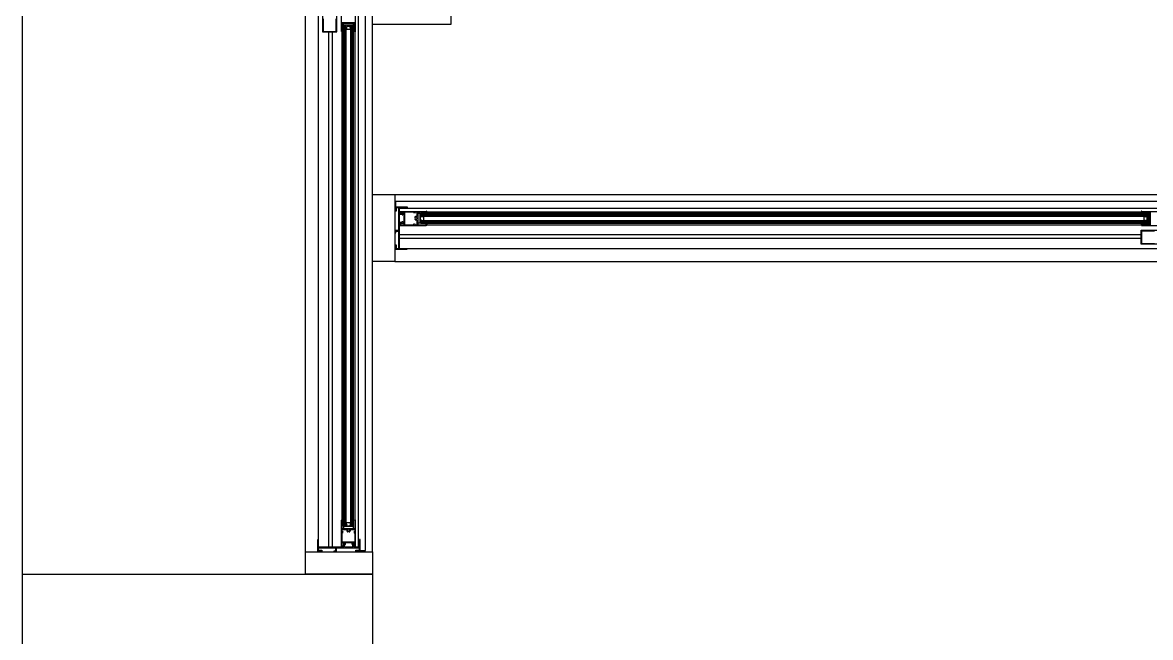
# Model space of a CAD drawing. Header units: millimetres. Extents: x 7649 to 34105, y 3983 to 25377.
# Drawn here: x 7649 to 10171, y 13235 to 14609 of the extents above; entities that cross this region are included whole.
import ezdxf

# ---------------------------------------------------------------- set-up
doc = ezdxf.new("R2010")
doc.units = ezdxf.units.MM

msp = doc.modelspace()

# ---------------------------------------------------------------- linework, layer by layer
at = {"layer": 'GEOMETRY', "color": 7}
for p, q in [((7649.45694, 5374.92222), (7649.45694, 25376.89306)), ((8606.71944, 19536.48056), (8606.71944, 14604.64722)), ((8281.81111, 13426.72222), (8281.81111, 15810.61806)), ((8310.91528, 13437.30556), (8310.91528, 15800.03472)), ((8400.87361, 13437.30556), (8400.87361, 15800.03472)), ((8416.21944, 13429.36806), (8416.21944, 15807.97222)), ((8431.56528, 13426.72222), (8431.56528, 15810.61806)), ((8320.44028, 14646.98056), (8320.44028, 14588.24306)), ((8352.19028, 14588.24306), (8352.19028, 14646.98056)), ((8362.24444, 14589.30139), (8362.24444, 14648.03889)), ((8393.99444, 14589.30139), (8393.99444, 14648.03889)), ((8322.02778, 14589.30139), (8322.02778, 14617.34722)), ((8350.60278, 14589.30139), (8350.60278, 14617.34722)), ((8392.40694, 14608.35139), (8363.83194, 14608.35139)), ((8363.83194, 14608.35139), (8363.83194, 14589.83056)), ((8367.00694, 14603.58889), (8367.00694, 14607.82222)), ((8367.00694, 14607.82222), (8389.23194, 14607.82222)), ((8389.23194, 14603.58889), (8367.00694, 14603.58889)), ((8367.00694, 13483.87222), (8367.00694, 14602.53056)), ((8367.00694, 14602.53056), (8373.35694, 14602.53056)), ((8368.06528, 13483.87222), (8368.06528, 14602.53056)), ((8369.12361, 13483.87222), (8369.12361, 14602.53056)), ((8370.18194, 13483.87222), (8370.18194, 14602.53056)), ((8371.24028, 13483.87222), (8371.24028, 14602.53056)), ((8372.29861, 13483.87222), (8372.29861, 14602.53056)), ((8373.35694, 13483.87222), (8373.35694, 14602.53056)), ((8373.88611, 14597.76806), (8374.94444, 14601.47222)), ((8374.94444, 14601.47222), (8381.82361, 14601.47222)), ((8381.82361, 14597.76806), (8382.88194, 14601.47222)), ((8383.41111, 13483.87222), (8383.41111, 14602.53056)), ((8383.41111, 14602.53056), (8389.23194, 14602.53056)), ((8384.46944, 13483.87222), (8384.46944, 14602.53056)), ((8384.99861, 13483.87222), (8384.99861, 14602.53056)), ((8386.05694, 13483.87222), (8386.05694, 14602.53056)), ((8387.11528, 13483.87222), (8387.11528, 14602.53056)), ((8388.17361, 13483.87222), (8388.17361, 14602.53056)), ((8389.23194, 14603.58889), (8389.23194, 14607.82222)), ((8389.23194, 13483.87222), (8389.23194, 14602.53056)), ((8392.40694, 14589.83056), (8392.40694, 14608.35139)), ((8606.71944, 14604.64722), (8431.56528, 14604.64722)), ((8320.44028, 14588.24306), (8352.19028, 14588.24306)), ((8322.02778, 14589.30139), (8350.60278, 14589.30139)), ((8334.19861, 13437.30556), (8334.19861, 14588.24306)), ((8342.13611, 13437.30556), (8342.13611, 14588.24306)), ((8362.77361, 14589.56597), (8362.78086, 14589.45826)), ((8362.78086, 14589.45826), (8362.80196, 14589.35496)), ((8362.80196, 14589.35496), (8362.83599, 14589.25701)), ((8362.83599, 14589.25701), (8362.88198, 14589.16535)), ((8362.88198, 14589.16535), (8362.939, 14589.08093)), ((8362.939, 14589.08093), (8363.00609, 14589.00471)), ((8363.00609, 14589.00471), (8363.08232, 14588.93761)), ((8363.08232, 14588.93761), (8363.16674, 14588.88059)), ((8363.16674, 14588.88059), (8363.2584, 14588.8346)), ((8363.2584, 14588.8346), (8363.35635, 14588.80058)), ((8364.89028, 14588.24306), (8363.30278, 14588.24306)), ((8363.35635, 14588.80058), (8363.45965, 14588.77947)), ((8363.45965, 14588.77947), (8363.56736, 14588.77222)), ((8363.83194, 14589.83056), (8364.89028, 14589.83056)), ((8363.83194, 13498.15972), (8363.83194, 14588.24306)), ((8364.89028, 14589.83056), (8364.89028, 14588.24306)), ((8373.88611, 14597.76806), (8373.88611, 14594.59306)), ((8373.88611, 14594.59306), (8382.88194, 14594.59306)), ((8382.88194, 14594.59306), (8382.88194, 14597.76806)), ((8391.34861, 14588.24306), (8391.34861, 14589.83056)), ((8391.34861, 14589.83056), (8392.40694, 14589.83056)), ((8392.93611, 14588.24306), (8391.34861, 14588.24306)), ((8392.93611, 13498.15972), (8392.93611, 14588.24306)), ((8393.20069, 14588.77222), (8393.3084, 14588.77947)), ((8393.3084, 14588.77947), (8393.41171, 14588.80058)), ((8393.41171, 14588.80058), (8393.50966, 14588.8346)), ((8393.50966, 14588.8346), (8393.60132, 14588.88059)), ((8393.60132, 14588.88059), (8393.68573, 14588.93761)), ((8393.68573, 14588.93761), (8393.76196, 14589.00471)), ((8393.76196, 14589.00471), (8393.82906, 14589.08093)), ((8393.82906, 14589.08093), (8393.88607, 14589.16535)), ((8393.88607, 14589.16535), (8393.93207, 14589.25701)), ((8393.93207, 14589.25701), (8393.96609, 14589.35496)), ((8393.96609, 14589.35496), (8393.9872, 14589.45826)), ((8393.9872, 14589.45826), (8393.99444, 14589.56597)), ((8481.83611, 14225.23472), (11880.67361, 14225.23472)), ((8483.95278, 14197.71806), (8483.95278, 14209.88889)), ((8483.95278, 14209.88889), (11878.02778, 14209.88889)), ((8483.95278, 14197.71806), (8509.35278, 14197.71806)), ((8483.95278, 14189.78056), (8483.95278, 14197.71806)), ((8509.35278, 14197.71806), (8509.35278, 14196.13056)), ((8481.83611, 14189.78056), (8481.83611, 14188.19306)), ((8481.83611, 14189.78056), (8483.95278, 14189.78056)), ((8481.83611, 14188.19306), (8485.54028, 14188.19306)), ((8485.54028, 14188.19306), (8485.54028, 14196.13056)), ((8485.54028, 14196.13056), (8490.83194, 14196.13056)), ((8490.83194, 14144.27222), (8490.83194, 14196.13056)), ((8492.41944, 14182.90139), (8492.41944, 14196.13056)), ((8492.41944, 14196.13056), (8509.35278, 14196.13056)), ((8492.41944, 14194.54306), (11870.09028, 14194.54306)), ((8492.41944, 14182.90139), (8502.47361, 14182.90139)), ((8492.41944, 14181.31389), (8498.24028, 14181.31389)), ((8492.41944, 14162.79306), (8492.41944, 14181.31389)), ((8492.94861, 14183.95972), (8492.94861, 14187.13472)), ((8492.94861, 14187.13472), (8552.21528, 14187.13472)), ((8494.53611, 14183.95972), (8492.94861, 14183.95972)), ((8494.53611, 14185.54722), (8494.53611, 14183.95972)), ((8494.53611, 14185.54722), (8502.47361, 14185.54722)), ((8498.24028, 14181.31389), (8498.24028, 14179.19722)), ((8498.24028, 14179.19722), (8499.82778, 14179.19722)), ((8499.82778, 14181.31389), (8502.47361, 14181.31389)), ((8499.82778, 14179.19722), (8499.82778, 14181.31389)), ((8502.47361, 14157.50139), (8502.47361, 14185.54722)), ((8502.47361, 14181.31389), (8502.47361, 14182.90139)), ((8522.58194, 14185.54722), (8504.06111, 14185.54722)), ((8504.06111, 14157.50139), (8504.06111, 14185.54722)), ((8524.69861, 14185.54722), (8522.58194, 14185.54722)), ((8524.69861, 14182.90139), (8524.69861, 14185.54722)), ((8527.34444, 14185.54722), (8525.75694, 14182.90139)), ((8526.29622, 14173.76783), (8526.28658, 14173.66966)), ((8526.28658, 14173.66966), (8526.28915, 14173.57134)), ((8526.28915, 14173.57134), (8526.3038, 14173.47407)), ((8526.31814, 14173.86465), (8526.29622, 14173.76783)), ((8526.3038, 14173.47407), (8526.33044, 14173.37907)), ((8526.35246, 14173.95892), (8526.31814, 14173.86465)), ((8526.33044, 14173.37907), (8526.36896, 14173.28752)), ((8526.39929, 14174.04944), (8526.35246, 14173.95892)), ((8526.36896, 14173.28752), (8526.41927, 14173.20064)), ((8526.45871, 14174.135), (8526.39929, 14174.04944)), ((8526.41927, 14173.20064), (8526.48126, 14173.11962)), ((8526.48126, 14173.11962), (8526.55483, 14173.04566)), ((8526.55483, 14173.04566), (8526.63723, 14172.98207)), ((8526.81725, 14174.75378), (8526.62097, 14174.52568)), ((8526.63723, 14172.98207), (8526.72525, 14172.9308)), ((8526.72525, 14172.9308), (8526.81768, 14172.89179)), ((8527.02863, 14174.96489), (8526.81725, 14174.75378)), ((8526.81768, 14172.89179), (8526.91329, 14172.86502)), ((8526.91329, 14172.86502), (8527.01089, 14172.85044)), ((8527.01089, 14172.85044), (8527.10925, 14172.848)), ((8527.25397, 14175.15847), (8527.02863, 14174.96489)), ((8527.10925, 14172.848), (8527.20718, 14172.85766)), ((8527.20718, 14172.85766), (8527.30345, 14172.87938)), ((8527.49216, 14175.33397), (8527.25397, 14175.15847)), ((8527.30345, 14172.87938), (8527.39686, 14172.91311)), ((8531.57778, 14185.54722), (8527.34444, 14185.54722)), ((8527.34444, 14172.84722), (8527.87361, 14172.84722)), ((8527.39686, 14172.91311), (8527.48619, 14172.95881)), ((8527.48619, 14172.95881), (8527.57023, 14173.01645)), ((8527.74208, 14175.49085), (8527.49216, 14175.33397)), ((8527.57023, 14173.01645), (8527.64778, 14173.08597)), ((8528.00261, 14175.62858), (8527.74208, 14175.49085)), ((8528.27262, 14175.7466), (8528.00261, 14175.62858)), ((8528.55099, 14175.84438), (8528.27262, 14175.7466)), ((8528.52336, 14174.10879), (8528.30666, 14173.9655)), ((8528.75087, 14174.22603), (8528.52336, 14174.10879)), ((8528.83661, 14175.92137), (8528.55099, 14175.84438)), ((8528.98701, 14174.31722), (8528.75087, 14174.22603)), ((8529.12835, 14175.97704), (8528.83661, 14175.92137)), ((8529.22964, 14174.38236), (8528.98701, 14174.31722)), ((8529.42508, 14176.01084), (8529.12835, 14175.97704)), ((8529.47659, 14174.42144), (8529.22964, 14174.38236)), ((8529.72569, 14176.02222), (8529.42508, 14176.01084)), ((8529.72569, 14174.43446), (8529.47659, 14174.42144)), ((8529.863, 14176.01986), (8529.72569, 14176.02222)), ((8529.9748, 14174.42144), (8529.72569, 14174.43446)), ((8529.99994, 14176.01278), (8529.863, 14176.01986)), ((8530.22175, 14174.38236), (8529.9748, 14174.42144)), ((8530.13637, 14176.001), (8529.99994, 14176.01278)), ((8530.27218, 14175.98456), (8530.13637, 14176.001)), ((8530.46438, 14174.31722), (8530.22175, 14174.38236)), ((8530.40726, 14175.96346), (8530.27218, 14175.98456)), ((8530.54147, 14175.93773), (8530.40726, 14175.96346)), ((8530.70052, 14174.22603), (8530.46438, 14174.31722)), ((8530.67471, 14175.9074), (8530.54147, 14175.93773)), ((8530.80684, 14175.87248), (8530.67471, 14175.9074)), ((8530.92803, 14174.10879), (8530.70052, 14174.22603)), ((8530.93776, 14175.83299), (8530.80684, 14175.87248)), ((8531.14473, 14173.9655), (8530.92803, 14174.10879)), ((8531.06733, 14175.78896), (8530.93776, 14175.83299)), ((8531.19545, 14175.74041), (8531.06733, 14175.78896)), ((8531.32198, 14175.68736), (8531.19545, 14175.74041)), ((8531.57778, 14175.49306), (8531.57778, 14185.54722)), ((8531.78113, 14173.2558), (8531.63772, 14173.47251)), ((8531.89847, 14173.0283), (8531.78113, 14173.2558)), ((8531.98974, 14172.79215), (8531.89847, 14173.0283)), ((8532.05492, 14172.54953), (8531.98974, 14172.79215)), ((8532.09404, 14172.30258), (8532.05492, 14172.54953)), ((8532.10707, 14172.05347), (8532.09404, 14172.30258)), ((8551.68611, 14185.54722), (8533.16528, 14185.54722)), ((8533.16528, 14185.54722), (8533.16528, 14157.50139)), ((8533.69444, 14160.67639), (8533.69444, 14182.90139)), ((8533.69444, 14182.90139), (8537.39861, 14182.90139)), ((8537.39861, 14182.90139), (8537.39861, 14160.67639)), ((8538.98611, 14176.55139), (8538.98611, 14182.90139)), ((8538.98611, 14182.90139), (10165.11528, 14182.90139)), ((8538.98611, 14181.84306), (10165.11528, 14181.84306)), ((8538.98611, 14180.78472), (10165.11528, 14180.78472)), ((8538.98611, 14179.72639), (10165.11528, 14179.72639)), ((8538.98611, 14178.66806), (10165.11528, 14178.66806)), ((8538.98611, 14177.60972), (10165.11528, 14177.60972)), ((8538.98611, 14176.55139), (10165.11528, 14176.55139)), ((8539.51528, 14174.96389), (8543.21944, 14176.02222)), ((8539.51528, 14168.08472), (8539.51528, 14174.96389)), ((8543.21944, 14176.02222), (8546.39444, 14176.02222)), ((8546.39444, 14167.02639), (8546.39444, 14176.02222)), ((8551.68611, 14185.01806), (8551.68611, 14185.54722)), ((8553.27361, 14185.01806), (8551.68611, 14185.01806)), ((8552.58754, 14187.65664), (8552.47986, 14187.66389)), ((8552.69082, 14187.63552), (8552.58754, 14187.65664)), ((8552.78876, 14187.60149), (8552.69082, 14187.63552)), ((8552.88041, 14187.55548), (8552.78876, 14187.60149)), ((8552.96483, 14187.49845), (8552.88041, 14187.55548)), ((8553.04107, 14187.43135), (8552.96483, 14187.49845)), ((8553.10818, 14187.35511), (8553.04107, 14187.43135)), ((8553.16521, 14187.27069), (8553.10818, 14187.35511)), ((8553.21121, 14187.17904), (8553.16521, 14187.27069)), ((8553.24525, 14187.08109), (8553.21121, 14187.17904)), ((8553.26636, 14186.97781), (8553.24525, 14187.08109)), ((8553.27361, 14186.87014), (8553.26636, 14186.97781)), ((8553.27361, 14186.60556), (8553.27361, 14185.01806)), ((8553.27361, 14186.07639), (10150.82778, 14186.07639)), ((10150.83503, 14186.97781), (10150.82778, 14186.87014)), ((10150.82778, 14186.60556), (10150.82778, 14185.01806)), ((10150.82778, 14185.01806), (10151.88611, 14185.01806)), ((10150.85614, 14187.08109), (10150.83503, 14186.97781)), ((10150.89018, 14187.17904), (10150.85614, 14187.08109)), ((10150.93618, 14187.27069), (10150.89018, 14187.17904)), ((10150.99321, 14187.35511), (10150.93618, 14187.27069)), ((10151.06032, 14187.43135), (10150.99321, 14187.35511)), ((10151.13656, 14187.49845), (10151.06032, 14187.43135)), ((10151.22098, 14187.55548), (10151.13656, 14187.49845)), ((10151.31263, 14187.60149), (10151.22098, 14187.55548)), ((10151.41057, 14187.63552), (10151.31263, 14187.60149)), ((10151.35694, 14187.13472), (10210.62361, 14187.13472)), ((10151.51385, 14187.65664), (10151.41057, 14187.63552)), ((10151.62153, 14187.66389), (10151.51385, 14187.65664)), ((10151.88611, 14185.01806), (10151.88611, 14185.54722)), ((10151.88611, 14185.54722), (10170.40694, 14185.54722)), ((10157.17778, 14167.02639), (10157.17778, 14176.02222)), ((10157.17778, 14176.02222), (10160.35278, 14176.02222)), ((10160.35278, 14174.96389), (10164.05694, 14176.02222)), ((10164.05694, 14168.08472), (10164.05694, 14174.96389)), ((10165.11528, 14176.55139), (10165.11528, 14182.90139)), ((10166.17361, 14182.90139), (10166.17361, 14160.67639)), ((10166.17361, 14182.90139), (10169.87778, 14182.90139)), ((10169.87778, 14160.67639), (10169.87778, 14182.90139)), ((10170.40694, 14185.54722), (10170.40694, 14157.50139)), ((8492.41944, 14162.79306), (8498.24028, 14162.79306)), ((8492.41944, 14161.20556), (8502.47361, 14161.20556)), ((8492.41944, 14104.05556), (8492.41944, 14161.20556)), ((8492.94861, 14155.91389), (8492.94861, 14159.08889)), ((8492.94861, 14159.08889), (8494.53611, 14159.08889)), ((8492.94861, 14155.91389), (8552.21528, 14155.91389)), ((8494.53611, 14159.08889), (8494.53611, 14157.50139)), ((8494.53611, 14157.50139), (8502.47361, 14157.50139)), ((8498.24028, 14164.90972), (8499.82778, 14164.90972)), ((8498.24028, 14162.79306), (8498.24028, 14164.90972)), ((8499.82778, 14162.79306), (8499.82778, 14164.90972)), ((8499.82778, 14162.79306), (8502.47361, 14162.79306)), ((8502.47361, 14161.20556), (8502.47361, 14162.79306)), ((8504.06111, 14157.50139), (8522.58194, 14157.50139)), ((8522.58194, 14157.50139), (8522.58194, 14158.03056)), ((8522.58194, 14158.03056), (8524.69861, 14158.03056)), ((8524.69861, 14158.03056), (8524.69861, 14160.14722)), ((8525.75694, 14160.14722), (8527.34444, 14157.50139)), ((8526.2881, 14169.99476), (8526.28615, 14169.9214)), ((8526.28615, 14169.9214), (8526.29096, 14169.84831)), ((8526.29688, 14170.06789), (8526.2881, 14169.99476)), ((8526.29096, 14169.84831), (8526.30247, 14169.77597)), ((8526.31252, 14170.14029), (8526.29688, 14170.06789)), ((8526.30247, 14169.77597), (8526.32064, 14169.70488)), ((8526.3351, 14170.21148), (8526.31252, 14170.14029)), ((8526.32064, 14169.70488), (8526.3454, 14169.63552)), ((8526.36466, 14170.28097), (8526.3351, 14170.21148)), ((8526.3454, 14169.63552), (8526.3767, 14169.56839)), ((8526.4007, 14170.34757), (8526.36466, 14170.28097)), ((8526.3767, 14169.56839), (8526.41449, 14169.50398)), ((8526.4424, 14170.40973), (8526.4007, 14170.34757)), ((8526.41449, 14169.50398), (8526.45871, 14169.44278)), ((8526.48935, 14170.4672), (8526.4424, 14170.40973)), ((8526.54113, 14170.51972), (8526.48935, 14170.4672)), ((8526.59733, 14170.56702), (8526.54113, 14170.51972)), ((8526.65754, 14170.60886), (8526.59733, 14170.56702)), ((8526.62097, 14169.58127), (8526.91777, 14169.24866)), ((8526.72134, 14170.64497), (8526.65754, 14170.60886)), ((8526.78833, 14170.67509), (8526.72134, 14170.64497)), ((8526.85809, 14170.69897), (8526.78833, 14170.67509)), ((8526.93021, 14170.71634), (8526.85809, 14170.69897)), ((8526.91777, 14169.24866), (8527.24445, 14168.95578)), ((8527.00427, 14170.72696), (8526.93021, 14170.71634)), ((8527.07986, 14170.73056), (8527.00427, 14170.72696)), ((8527.13313, 14170.72878), (8527.07986, 14170.73056)), ((8527.18584, 14170.72349), (8527.13313, 14170.72878)), ((8527.23785, 14170.71476), (8527.18584, 14170.72349)), ((8527.289, 14170.70265), (8527.23785, 14170.71476)), ((8527.24445, 14168.95578), (8527.59721, 14168.70358)), ((8527.33912, 14170.68722), (8527.289, 14170.70265)), ((8527.38805, 14170.66854), (8527.33912, 14170.68722)), ((8527.34444, 14170.20139), (8527.87361, 14170.20139)), ((8527.34444, 14157.50139), (8531.57778, 14157.50139)), ((8527.43563, 14170.64668), (8527.38805, 14170.66854)), ((8527.48171, 14170.62169), (8527.43563, 14170.64668)), ((8527.52613, 14170.59365), (8527.48171, 14170.62169)), ((8527.56872, 14170.56261), (8527.52613, 14170.59365)), ((8527.60932, 14170.52864), (8527.56872, 14170.56261)), ((8527.59721, 14168.70358), (8527.97228, 14168.49301)), ((8527.64778, 14170.49181), (8527.60932, 14170.52864)), ((8527.87361, 14170.20139), (8527.87361, 14169.67222)), ((8527.97228, 14168.49301), (8528.36587, 14168.32499)), ((8528.30666, 14170.14144), (8528.52336, 14169.99815)), ((8528.36587, 14168.32499), (8528.7742, 14168.20048)), ((8528.52336, 14169.99815), (8528.75087, 14169.88091)), ((8528.75087, 14169.88091), (8528.98701, 14169.78972)), ((8528.7742, 14168.20048), (8529.1935, 14168.12041)), ((8528.98701, 14169.78972), (8529.22964, 14169.72459)), ((8529.1935, 14168.12041), (8529.61997, 14168.08572)), ((8529.22964, 14169.72459), (8529.47659, 14169.68551)), ((8529.47659, 14169.68551), (8529.72569, 14169.67248)), ((8529.61997, 14168.08572), (8530.04984, 14168.09735)), ((8529.72569, 14169.67248), (8529.9748, 14169.68551)), ((8529.9748, 14169.68551), (8530.22175, 14169.72459)), ((8530.04984, 14168.09735), (8530.47931, 14168.15625)), ((8530.22175, 14169.72459), (8530.46438, 14169.78972)), ((8530.46438, 14169.78972), (8530.70052, 14169.88091)), ((8530.47931, 14168.15625), (8530.90462, 14168.26334)), ((8530.51944, 14169.67222), (8530.51944, 14170.20139)), ((8530.70052, 14169.88091), (8530.92803, 14169.99815)), ((8530.90462, 14168.26334), (8531.32198, 14168.41958)), ((8530.92803, 14169.99815), (8531.14473, 14170.14144)), ((8531.57778, 14157.50139), (8531.57778, 14167.55556)), ((8531.63772, 14170.63444), (8531.78113, 14170.85114)), ((8531.78113, 14170.85114), (8531.89847, 14171.07864)), ((8531.89847, 14171.07864), (8531.98974, 14171.31479)), ((8531.98974, 14171.31479), (8532.05492, 14171.55742)), ((8532.05492, 14171.55742), (8532.09404, 14171.80436)), ((8532.09404, 14171.80436), (8532.10707, 14172.05347)), ((8533.16528, 14157.50139), (8551.68611, 14157.50139)), ((8537.39861, 14160.67639), (8533.69444, 14160.67639)), ((8538.98611, 14160.67639), (8538.98611, 14166.49722)), ((8538.98611, 14166.49722), (10165.11528, 14166.49722)), ((8538.98611, 14165.43889), (10165.11528, 14165.43889)), ((8538.98611, 14164.38056), (10165.11528, 14164.38056)), ((8538.98611, 14163.85139), (10165.11528, 14163.85139)), ((8538.98611, 14162.79306), (10165.11528, 14162.79306)), ((8538.98611, 14161.73472), (10165.11528, 14161.73472)), ((8538.98611, 14160.67639), (10165.11528, 14160.67639)), ((8539.51528, 14167.02639), (8543.21944, 14168.08472)), ((8543.21944, 14167.02639), (8546.39444, 14167.02639)), ((8551.68611, 14157.50139), (8551.68611, 14158.55972)), ((8551.68611, 14158.55972), (8553.27361, 14158.55972)), ((8552.47986, 14156.44306), (8552.58754, 14156.4503)), ((8552.58754, 14156.4503), (8552.69082, 14156.47142)), ((8552.69082, 14156.47142), (8552.78876, 14156.50546)), ((8552.78876, 14156.50546), (8552.88041, 14156.55146)), ((8552.88041, 14156.55146), (8552.96483, 14156.60849)), ((8552.96483, 14156.60849), (8553.04107, 14156.6756)), ((8553.04107, 14156.6756), (8553.10818, 14156.75184)), ((8553.10818, 14156.75184), (8553.16521, 14156.83626)), ((8553.16521, 14156.83626), (8553.21121, 14156.92791)), ((8553.21121, 14156.92791), (8553.24525, 14157.02585)), ((8553.24525, 14157.02585), (8553.26636, 14157.12913)), ((8553.26636, 14157.12913), (8553.27361, 14157.23681)), ((8553.27361, 14158.55972), (8553.27361, 14156.97222)), ((8553.27361, 14156.97222), (10150.82778, 14156.97222)), ((10151.88611, 14158.55972), (10150.82778, 14158.55972)), ((10150.82778, 14158.55972), (10150.82778, 14156.97222)), ((10150.82778, 14157.23681), (10150.83503, 14157.12913)), ((10150.83503, 14157.12913), (10150.85614, 14157.02585)), ((10150.85614, 14157.02585), (10150.89018, 14156.92791)), ((10150.89018, 14156.92791), (10150.93618, 14156.83626)), ((10150.93618, 14156.83626), (10150.99321, 14156.75184)), ((10150.99321, 14156.75184), (10151.06032, 14156.6756)), ((10151.06032, 14156.6756), (10151.13656, 14156.60849)), ((10151.13656, 14156.60849), (10151.22098, 14156.55146)), ((10151.22098, 14156.55146), (10151.31263, 14156.50546)), ((10151.31263, 14156.50546), (10151.41057, 14156.47142)), ((10151.35694, 14155.91389), (10210.62361, 14155.91389)), ((10151.41057, 14156.47142), (10151.51385, 14156.4503)), ((10151.51385, 14156.4503), (10151.62153, 14156.44306)), ((10151.88611, 14157.50139), (10151.88611, 14158.55972)), ((10170.40694, 14157.50139), (10151.88611, 14157.50139)), ((10160.35278, 14167.02639), (10157.17778, 14167.02639)), ((10160.35278, 14167.02639), (10164.05694, 14168.08472)), ((10165.11528, 14160.67639), (10165.11528, 14166.49722)), ((10166.17361, 14160.67639), (10169.87778, 14160.67639)), ((8490.83194, 14144.27222), (8482.36528, 14144.27222)), ((8482.36528, 14144.27222), (8482.36528, 14138.98056)), ((8482.36528, 14138.98056), (8483.95278, 14138.98056)), ((8483.95278, 14138.98056), (8483.95278, 14142.68472)), ((8483.95278, 14142.68472), (8490.83194, 14142.68472)), ((8490.83194, 14104.05556), (8490.83194, 14142.68472)), ((8492.41944, 14135.80556), (10150.82778, 14135.80556)), ((8492.41944, 14127.33889), (10150.82778, 14127.33889)), ((10150.82778, 14114.10972), (10150.82778, 14145.33056)), ((10150.82778, 14145.33056), (10209.56528, 14145.33056)), ((10151.88611, 14115.69722), (10151.88611, 14143.74306)), ((10151.88611, 14143.74306), (10179.93194, 14143.74306)), ((8485.54028, 14111.99306), (8481.83611, 14111.99306)), ((8481.83611, 14111.99306), (8481.83611, 14110.93472)), ((8481.83611, 14110.93472), (8483.95278, 14110.93472)), ((8481.83611, 14102.46806), (8483.95278, 14102.46806)), ((8483.95278, 14102.46806), (8483.95278, 14110.93472)), ((8483.95278, 14102.46806), (8509.35278, 14102.46806)), ((8485.54028, 14104.05556), (8485.54028, 14111.99306)), ((8485.54028, 14104.05556), (8490.83194, 14104.05556)), ((8492.41944, 14104.58472), (11870.09028, 14104.58472)), ((8492.41944, 14104.05556), (8509.35278, 14104.05556)), ((8509.35278, 14102.46806), (8509.35278, 14104.05556)), ((10209.56528, 14114.10972), (10150.82778, 14114.10972)), ((10151.88611, 14115.69722), (10179.93194, 14115.69722)), ((8481.83611, 14074.95139), (11880.67361, 14074.95139)), ((8362.24444, 13438.36389), (8362.24444, 13497.10139)), ((8362.78086, 13497.47368), (8362.77361, 13497.36597)), ((8362.80196, 13497.57698), (8362.78086, 13497.47368)), ((8362.83599, 13497.67494), (8362.80196, 13497.57698)), ((8362.88198, 13497.76659), (8362.83599, 13497.67494)), ((8362.939, 13497.85101), (8362.88198, 13497.76659)), ((8363.00609, 13497.92724), (8362.939, 13497.85101)), ((8363.08232, 13497.99433), (8363.00609, 13497.92724)), ((8363.16674, 13498.05135), (8363.08232, 13497.99433)), ((8363.2584, 13498.09735), (8363.16674, 13498.05135)), ((8363.35635, 13498.13137), (8363.2584, 13498.09735)), ((8364.89028, 13498.15972), (8363.30278, 13498.15972)), ((8363.45965, 13498.15248), (8363.35635, 13498.13137)), ((8363.56736, 13498.15972), (8363.45965, 13498.15248)), ((8363.83194, 13478.05139), (8363.83194, 13496.57222)), ((8363.83194, 13496.57222), (8364.89028, 13496.57222)), ((8364.89028, 13496.57222), (8364.89028, 13498.15972)), ((8373.88611, 13488.10556), (8373.88611, 13491.80972)), ((8373.88611, 13491.80972), (8382.88194, 13491.80972)), ((8382.88194, 13488.10556), (8382.88194, 13491.80972)), ((8392.93611, 13498.15972), (8391.34861, 13498.15972)), ((8391.34861, 13498.15972), (8391.34861, 13496.57222)), ((8391.34861, 13496.57222), (8392.40694, 13496.57222)), ((8392.40694, 13496.57222), (8392.40694, 13478.05139)), ((8393.3084, 13498.15248), (8393.20069, 13498.15972)), ((8393.41171, 13498.13137), (8393.3084, 13498.15248)), ((8393.50966, 13498.09735), (8393.41171, 13498.13137)), ((8393.60132, 13498.05135), (8393.50966, 13498.09735)), ((8393.68573, 13497.99433), (8393.60132, 13498.05135)), ((8393.76196, 13497.92724), (8393.68573, 13497.99433)), ((8393.82906, 13497.85101), (8393.76196, 13497.92724)), ((8393.88607, 13497.76659), (8393.82906, 13497.85101)), ((8393.93207, 13497.67494), (8393.88607, 13497.76659)), ((8393.96609, 13497.57698), (8393.93207, 13497.67494)), ((8393.9872, 13497.47368), (8393.96609, 13497.57698)), ((8393.99444, 13497.36597), (8393.9872, 13497.47368)), ((8393.99444, 13438.36389), (8393.99444, 13497.10139)), ((8392.40694, 13478.05139), (8363.83194, 13478.05139)), ((8363.83194, 13472.23056), (8363.83194, 13476.46389)), ((8363.83194, 13476.46389), (8374.41528, 13476.46389)), ((8367.00694, 13470.64306), (8363.83194, 13472.23056)), ((8363.83194, 13448.94722), (8363.83194, 13467.46806)), ((8363.83194, 13467.46806), (8364.36111, 13467.46806)), ((8364.36111, 13467.46806), (8364.36111, 13469.58472)), ((8364.36111, 13469.58472), (8366.47778, 13469.58472)), ((8367.00694, 13483.87222), (8373.35694, 13483.87222)), ((8389.23194, 13482.81389), (8367.00694, 13482.81389)), ((8367.00694, 13482.81389), (8367.00694, 13478.58056)), ((8367.00694, 13478.58056), (8389.23194, 13478.58056)), ((8373.88611, 13484.40139), (8374.94444, 13488.10556)), ((8374.42818, 13474.9359), (8374.41647, 13474.506)), ((8374.41647, 13474.506), (8374.45107, 13474.07951)), ((8374.48714, 13475.36544), (8374.42818, 13474.9359)), ((8374.45107, 13474.07951), (8374.53105, 13473.66022)), ((8374.59428, 13475.79082), (8374.48714, 13475.36544)), ((8374.53105, 13473.66022), (8374.65547, 13473.2519)), ((8374.75054, 13476.20827), (8374.59428, 13475.79082)), ((8374.65547, 13473.2519), (8374.8234, 13472.85834)), ((8374.8234, 13472.85834), (8375.03391, 13472.48332)), ((8374.94444, 13484.40139), (8381.82361, 13484.40139)), ((8375.03391, 13472.48332), (8375.28606, 13472.13063)), ((8375.28606, 13472.13063), (8375.57892, 13471.80403)), ((8375.57892, 13471.80403), (8375.91155, 13471.50732)), ((8376.01581, 13474.86091), (8376.00278, 13474.61181)), ((8376.00278, 13474.61181), (8376.01581, 13474.3627)), ((8376.05491, 13475.10786), (8376.01581, 13474.86091)), ((8376.01581, 13474.3627), (8376.05491, 13474.11575)), ((8376.12007, 13475.35051), (8376.05491, 13475.10786)), ((8376.05491, 13474.11575), (8376.12007, 13473.87311)), ((8376.21129, 13475.58669), (8376.12007, 13475.35051)), ((8376.12007, 13473.87311), (8376.21129, 13473.63692)), ((8376.32858, 13475.81425), (8376.21129, 13475.58669)), ((8376.21129, 13473.63692), (8376.32858, 13473.40936)), ((8376.30203, 13471.34507), (8376.36339, 13471.3008)), ((8376.47193, 13476.03105), (8376.32858, 13475.81425)), ((8376.32858, 13473.40936), (8376.47193, 13473.19256)), ((8376.36339, 13471.3008), (8376.42791, 13471.26298)), ((8376.42791, 13471.26298), (8376.49512, 13471.23165)), ((8376.49512, 13471.23165), (8376.56453, 13471.20686)), ((8376.56453, 13471.20686), (8376.63567, 13471.18869)), ((8376.63567, 13471.18869), (8376.70804, 13471.17717)), ((8376.70804, 13471.17717), (8376.78116, 13471.17237)), ((8376.78116, 13471.17237), (8376.85455, 13471.17433)), ((8376.85455, 13471.17433), (8376.92773, 13471.18312)), ((8376.92773, 13471.18312), (8377.00021, 13471.19878)), ((8377.18158, 13476.66725), (8376.96479, 13476.5239)), ((8377.00021, 13471.19878), (8377.07152, 13471.22137)), ((8377.06111, 13472.23056), (8377.06111, 13472.75972)), ((8377.07152, 13471.22137), (8377.14115, 13471.25094)), ((8377.14115, 13471.25094), (8377.20767, 13471.28699)), ((8377.40915, 13476.78454), (8377.18158, 13476.66725)), ((8377.20767, 13471.28699), (8377.26976, 13471.32869)), ((8377.26976, 13471.32869), (8377.32717, 13471.37563)), ((8377.32717, 13471.37563), (8377.37963, 13471.4274)), ((8377.38801, 13472.4953), (8377.35119, 13472.53376)), ((8377.37963, 13471.4274), (8377.42689, 13471.48359)), ((8377.42199, 13472.45469), (8377.38801, 13472.4953)), ((8377.64533, 13476.87577), (8377.40915, 13476.78454)), ((8377.45305, 13472.41209), (8377.42199, 13472.45469)), ((8377.42689, 13471.48359), (8377.46868, 13471.54378)), ((8377.48113, 13472.36768), (8377.45305, 13472.41209)), ((8377.46868, 13471.54378), (8377.50476, 13471.60756)), ((8377.50616, 13472.32159), (8377.48113, 13472.36768)), ((8377.50476, 13471.60756), (8377.53486, 13471.67453)), ((8377.52807, 13472.27401), (8377.50616, 13472.32159)), ((8377.54679, 13472.22509), (8377.52807, 13472.27401)), ((8377.53486, 13471.67453), (8377.55871, 13471.74427)), ((8377.56227, 13472.17498), (8377.54679, 13472.22509)), ((8377.55871, 13471.74427), (8377.57608, 13471.81636)), ((8377.57442, 13472.12386), (8377.56227, 13472.17498)), ((8377.58319, 13472.07187), (8377.57442, 13472.12386)), ((8377.57608, 13471.81636), (8377.58668, 13471.8904)), ((8377.58849, 13472.01919), (8377.58319, 13472.07187)), ((8377.58668, 13471.8904), (8377.59028, 13471.96597)), ((8377.59028, 13471.96597), (8377.58849, 13472.01919)), ((8377.88797, 13476.94093), (8377.64533, 13476.87577)), ((8378.13492, 13476.98002), (8377.88797, 13476.94093)), ((8378.38403, 13476.99306), (8378.13492, 13476.98002)), ((8378.63313, 13476.98002), (8378.38403, 13476.99306)), ((8378.88008, 13476.94093), (8378.63313, 13476.98002)), ((8379.12273, 13476.87577), (8378.88008, 13476.94093)), ((8379.35891, 13476.78454), (8379.12273, 13476.87577)), ((8379.58647, 13476.66725), (8379.35891, 13476.78454)), ((8379.80327, 13476.5239), (8379.58647, 13476.66725)), ((8379.70694, 13475.40556), (8380.23611, 13475.40556)), ((8380.23611, 13472.75972), (8379.70694, 13472.75972)), ((8379.70694, 13472.75972), (8379.70694, 13472.23056)), ((8379.71718, 13472.09325), (8379.70749, 13471.99532)), ((8379.70749, 13471.99532), (8379.70992, 13471.89694)), ((8379.70992, 13471.89694), (8379.72453, 13471.79933)), ((8379.73896, 13472.18952), (8379.71718, 13472.09325)), ((8379.72453, 13471.79933), (8379.75135, 13471.70369)), ((8379.77278, 13472.28291), (8379.73896, 13472.18952)), ((8379.75135, 13471.70369), (8379.79044, 13471.61123)), ((8379.8186, 13472.37223), (8379.77278, 13472.28291)), ((8379.79044, 13471.61123), (8379.84184, 13471.52317)), ((8379.87636, 13472.45625), (8379.8186, 13472.37223)), ((8379.84184, 13471.52317), (8379.90559, 13471.44072)), ((8379.94603, 13472.53376), (8379.87636, 13472.45625)), ((8379.90559, 13471.44072), (8379.97948, 13471.36722)), ((8379.97948, 13471.36722), (8380.06048, 13471.30528)), ((8380.06048, 13471.30528), (8380.14736, 13471.25501)), ((8380.14736, 13471.25501), (8380.23893, 13471.21652)), ((8380.23893, 13471.21652), (8380.33397, 13471.1899)), ((8380.43948, 13475.81425), (8380.29612, 13476.03105)), ((8380.29612, 13473.19256), (8380.43948, 13473.40936)), ((8380.33397, 13471.1899), (8380.43129, 13471.17526)), ((8380.43129, 13471.17526), (8380.52966, 13471.17272)), ((8380.55676, 13475.58669), (8380.43948, 13475.81425)), ((8380.43948, 13473.40936), (8380.55676, 13473.63692)), ((8380.52966, 13471.17272), (8380.62789, 13471.18237)), ((8380.64799, 13475.35051), (8380.55676, 13475.58669)), ((8380.55676, 13473.63692), (8380.64799, 13473.87311)), ((8380.62789, 13471.18237), (8380.72476, 13471.20433)), ((8380.71315, 13475.10786), (8380.64799, 13475.35051)), ((8380.64799, 13473.87311), (8380.71315, 13474.11575)), ((8380.75225, 13474.86091), (8380.71315, 13475.10786)), ((8380.71315, 13474.11575), (8380.75225, 13474.3627)), ((8380.72476, 13471.20433), (8380.81908, 13471.23869)), ((8380.76528, 13474.61181), (8380.75225, 13474.86091)), ((8380.75225, 13474.3627), (8380.76528, 13474.61181)), ((8380.81908, 13471.23869), (8380.90962, 13471.28557)), ((8380.85651, 13471.50732), (8381.08456, 13471.7035)), ((8380.90962, 13471.28557), (8380.99519, 13471.34507)), ((8381.08456, 13471.7035), (8381.29563, 13471.9148)), ((8381.29563, 13471.9148), (8381.48917, 13472.1401)), ((8381.48917, 13472.1401), (8381.66464, 13472.37826)), ((8381.66464, 13472.37826), (8381.82149, 13472.62816)), ((8381.82149, 13472.62816), (8381.95919, 13472.88868)), ((8381.82361, 13484.40139), (8382.88194, 13488.10556)), ((8381.95919, 13472.88868), (8382.0772, 13473.15869)), ((8382.07056, 13476.08165), (8382.01752, 13476.20827)), ((8382.11912, 13475.95346), (8382.07056, 13476.08165)), ((8382.0772, 13473.15869), (8382.17496, 13473.43708)), ((8382.16318, 13475.82383), (8382.11912, 13475.95346)), ((8382.2027, 13475.69287), (8382.16318, 13475.82383)), ((8382.17496, 13473.43708), (8382.25194, 13473.72271)), ((8382.23767, 13475.5607), (8382.2027, 13475.69287)), ((8382.26806, 13475.42745), (8382.23767, 13475.5607)), ((8382.25194, 13473.72271), (8382.3076, 13474.01445)), ((8382.29384, 13475.29323), (8382.26806, 13475.42745)), ((8382.31499, 13475.15816), (8382.29384, 13475.29323)), ((8382.3076, 13474.01445), (8382.34139, 13474.31119)), ((8382.33149, 13475.02237), (8382.31499, 13475.15816)), ((8382.3433, 13474.88596), (8382.33149, 13475.02237)), ((8382.34139, 13474.31119), (8382.35278, 13474.61181)), ((8382.3504, 13474.74907), (8382.3433, 13474.88596)), ((8382.35278, 13474.61181), (8382.3504, 13474.74907)), ((8382.35278, 13476.46389), (8392.40694, 13476.46389)), ((8383.41111, 13483.87222), (8389.23194, 13483.87222)), ((8389.23194, 13478.58056), (8389.23194, 13482.81389)), ((8392.40694, 13472.23056), (8389.76111, 13470.64306)), ((8389.76111, 13469.58472), (8391.87778, 13469.58472)), ((8391.87778, 13469.58472), (8391.87778, 13467.46806)), ((8391.87778, 13467.46806), (8392.40694, 13467.46806)), ((8392.40694, 13476.46389), (8392.40694, 13472.23056)), ((8392.40694, 13467.46806), (8392.40694, 13448.94722)), ((8309.32778, 13454.23889), (8310.91528, 13454.23889)), ((8309.32778, 13429.36806), (8309.32778, 13454.23889)), ((8310.91528, 13437.30556), (8310.91528, 13454.23889)), ((8363.83194, 13448.94722), (8392.40694, 13448.94722)), ((8363.83194, 13439.42222), (8363.83194, 13447.35972)), ((8363.83194, 13447.35972), (8392.40694, 13447.35972)), ((8368.06528, 13447.35972), (8369.12361, 13447.35972)), ((8368.06528, 13437.30556), (8368.06528, 13447.35972)), ((8369.12361, 13444.71389), (8369.12361, 13447.35972)), ((8369.12361, 13444.71389), (8371.24028, 13444.71389)), ((8369.12361, 13443.12639), (8371.24028, 13443.12639)), ((8369.12361, 13437.30556), (8369.12361, 13443.12639)), ((8371.24028, 13443.12639), (8371.24028, 13444.71389)), ((8386.05694, 13443.12639), (8386.05694, 13444.71389)), ((8386.05694, 13444.71389), (8387.64444, 13444.71389)), ((8387.64444, 13443.12639), (8386.05694, 13443.12639)), ((8387.64444, 13444.71389), (8387.64444, 13447.35972)), ((8387.64444, 13447.35972), (8389.23194, 13447.35972)), ((8387.64444, 13437.30556), (8387.64444, 13443.12639)), ((8389.23194, 13437.30556), (8389.23194, 13447.35972)), ((8392.40694, 13439.42222), (8392.40694, 13447.35972)), ((8404.04861, 13454.23889), (8402.46111, 13454.23889)), ((8402.46111, 13437.30556), (8402.46111, 13454.23889)), ((8404.04861, 13429.36806), (8404.04861, 13454.23889)), ((8309.32778, 13429.36806), (8317.26528, 13429.36806)), ((8309.32778, 13426.72222), (8309.32778, 13429.36806)), ((8310.91528, 13437.30556), (8368.06528, 13437.30556)), ((8310.91528, 13435.71806), (8349.54444, 13435.71806)), ((8310.91528, 13430.42639), (8310.91528, 13435.71806)), ((8310.91528, 13430.42639), (8318.85278, 13430.42639)), ((8317.26528, 13426.72222), (8317.26528, 13429.36806)), ((8318.85278, 13426.72222), (8317.26528, 13426.72222)), ((8318.85278, 13430.42639), (8318.85278, 13426.72222)), ((8345.84028, 13427.25139), (8345.84028, 13428.83889)), ((8345.84028, 13428.83889), (8349.54444, 13428.83889)), ((8350.60278, 13427.25139), (8345.84028, 13427.25139)), ((8349.54444, 13428.83889), (8349.54444, 13435.71806)), ((8350.60278, 13435.71806), (8350.60278, 13427.25139)), ((8350.60278, 13435.71806), (8402.46111, 13435.71806)), ((8362.24444, 13438.36389), (8365.94861, 13438.36389)), ((8365.94861, 13439.42222), (8363.83194, 13439.42222)), ((8365.94861, 13438.36389), (8365.94861, 13439.42222)), ((8369.12361, 13437.30556), (8387.64444, 13437.30556)), ((8389.23194, 13437.30556), (8402.46111, 13437.30556)), ((8392.40694, 13439.42222), (8390.81944, 13439.42222)), ((8390.81944, 13439.42222), (8390.81944, 13438.36389)), ((8390.81944, 13438.36389), (8393.99444, 13438.36389)), ((8394.52361, 13426.72222), (8394.52361, 13430.42639)), ((8394.52361, 13430.42639), (8402.46111, 13430.42639)), ((8396.11111, 13426.72222), (8394.52361, 13426.72222)), ((8396.11111, 13429.36806), (8404.04861, 13429.36806)), ((8396.11111, 13426.72222), (8396.11111, 13429.36806)), ((8402.46111, 13430.42639), (8402.46111, 13435.71806)), ((8404.04861, 13429.36806), (8416.21944, 13429.36806))]:
    msp.add_line(p, q, dxfattribs=at)
at = {"layer": 'RECTANGLES', "color": 7}
for p, q in [((8431.56528, 14225.23472), (8481.83611, 14225.23472)), ((8431.56528, 14074.95139), (8431.56528, 14225.23472)), ((8481.83611, 14225.23472), (8481.83611, 14074.95139)), ((8481.83611, 14074.95139), (8431.56528, 14074.95139)), ((8281.81111, 13426.72222), (8431.56528, 13426.72222)), ((8281.81111, 13376.45139), (8281.81111, 13426.72222)), ((8431.56528, 13426.72222), (8431.56528, 13376.45139)), ((7649.45694, 13376.45139), (8431.56528, 13376.45139)), ((7649.45694, 12636.67639), (7649.45694, 13376.45139)), ((8431.56528, 13376.45139), (8281.81111, 13376.45139)), ((8431.56528, 13376.45139), (8431.56528, 12636.67639))]:
    msp.add_line(p, q, dxfattribs=at)

doc.saveas('drawing.dxf')
